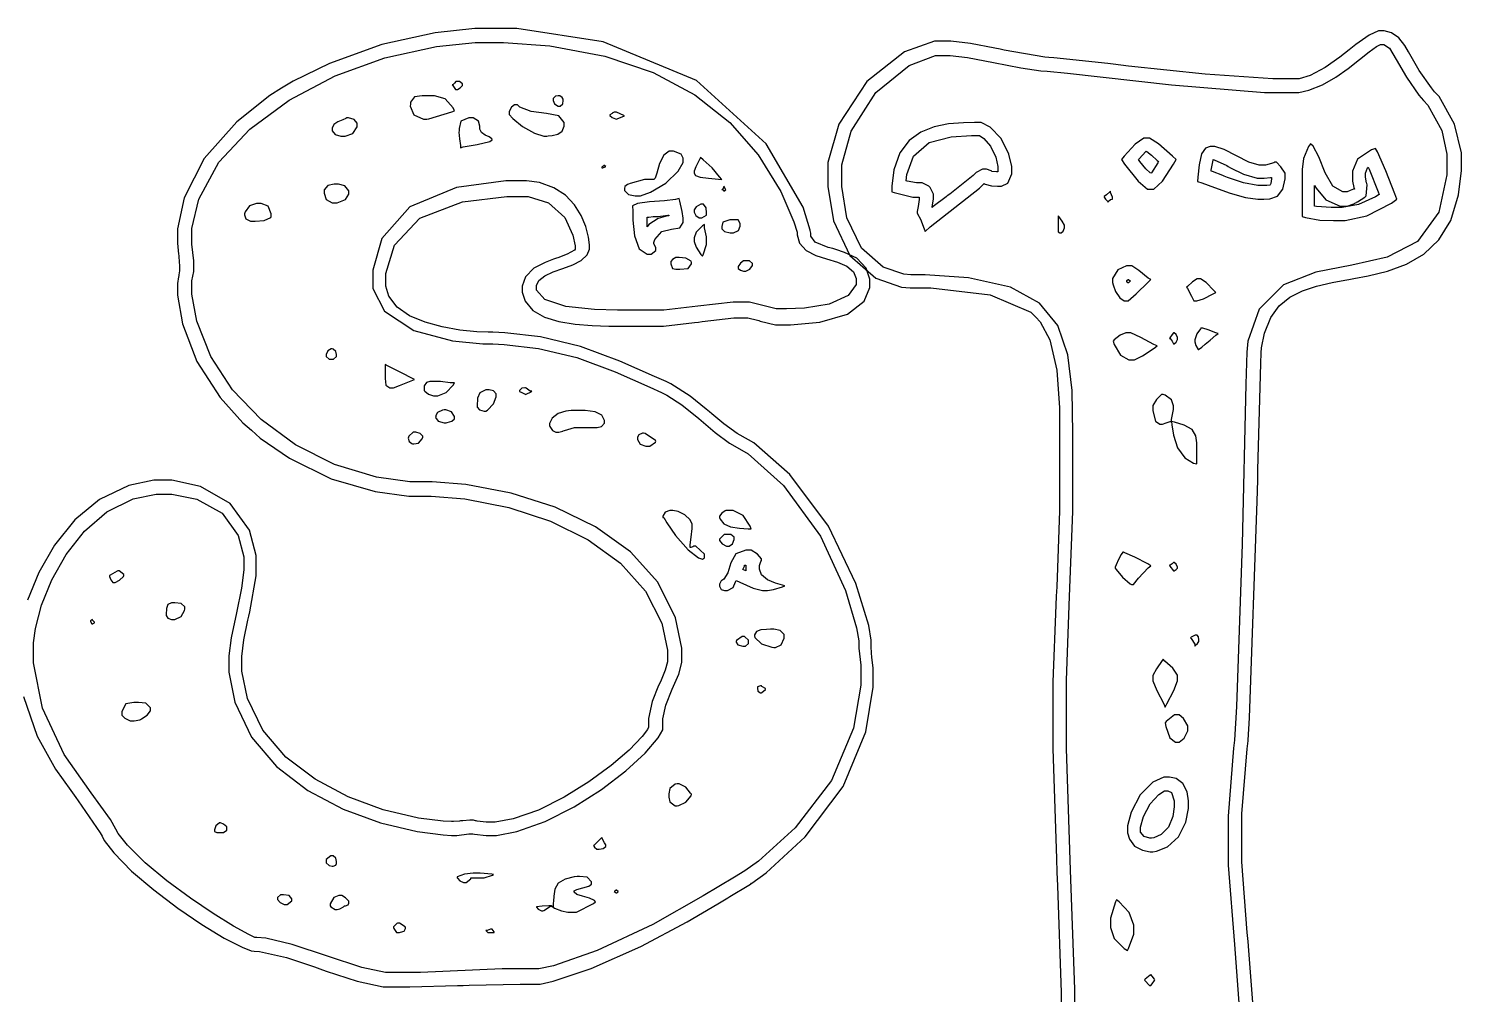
# Model space of a CAD drawing. Extents: x 44 to 312, y 46 to 304.
# Drawn here: x 234.7 to 308.5, y 254.5 to 304.2 of the extents above; entities that cross this region are included whole.
import ezdxf

# ---------------------------------------------------------------- set-up
doc = ezdxf.new("R2010")
doc.units = 0
doc.header["$MEASUREMENT"] = 0

msp = doc.modelspace()

# ---------------------------------------------------------------- linework, layer by layer
at = {"color": 7}
for points in [[(234.477, 269.788), (235.173, 267.746), (236.128, 266.054), (236.905, 264.947), (237.173, 264.583), (237.295, 264.416), (238.426, 262.775), (238.514, 262.607), (238.632, 262.377), (239.117, 261.75), (240.039, 260.803), (241.173, 259.83), (242.415, 258.891), (243.659, 258.045), (244.799, 257.354), (245.729, 256.88), (246.188, 256.697), (246.345, 256.682), (246.61, 256.664), (248.011, 256.355), (249.448, 255.87), (249.731, 255.764), (250.057, 255.65), (251.637, 255.134), (252.984, 254.846), (253.435, 254.846), (254.351, 254.846), (256.804, 254.909), (257.105, 254.918), (257.413, 254.927), (260.038, 254.988), (260.915, 254.988), (260.915, 254.988), (261.056, 254.988), (261.056, 254.988), (261.725, 255.136), (263.692, 255.793), (266.245, 256.92), (268.621, 258.193), (270.199, 259.118), (270.721, 259.432), (270.827, 259.494), (271.797, 260.085), (271.885, 260.138), (271.902, 260.138), (271.942, 260.174), (271.956, 260.174), (272.688, 260.71), (274.702, 262.566), (276.652, 265.157), (277.815, 267.973), (278.201, 270.273), (278.201, 271.04), (278.201, 271.252), (278.138, 271.815), (278.129, 271.885), (278.12, 271.948), (278.095, 272.431), (278.095, 272.591), (278.095, 272.619), (278.095, 272.678), (278.095, 272.697), (277.968, 273.437), (277.304, 275.606), (275.903, 278.554), (273.911, 281.211), (272.057, 282.847), (271.356, 283.245), (271.196, 283.333), (270.509, 283.819), (269.892, 284.34), (269.769, 284.445), (269.609, 284.577), (268.777, 285.248), (267.784, 285.882), (267.546, 285.997), (266.954, 286.267), (265.169, 287.054), (263.136, 287.81), (261.078, 288.294), (259.237, 288.507), (258.622, 288.536), (258.586, 288.536), (258.39, 288.536), (257.803, 288.564), (256.927, 288.651), (256.019, 288.811), (255.137, 289.053), (254.346, 289.389), (253.704, 289.832), (253.274, 290.391), (253.118, 290.907), (253.118, 291.078), (253.118, 291.564), (253.559, 293.022), (254.876, 294.411), (257.062, 295.245), (259.343, 295.522), (260.103, 295.522), (260.448, 295.522), (261.486, 295.202), (262.325, 294.443), (262.742, 293.543), (262.855, 292.99), (262.855, 292.806), (262.837, 292.771), (262.457, 292.564), (261.972, 292.374), (261.902, 292.347), (261.753, 292.299), (261.313, 292.135), (260.741, 291.831), (260.309, 291.39), (260.138, 290.917), (260.138, 290.759), (260.138, 290.602), (260.283, 290.131), (260.681, 289.659), (261.279, 289.32), (262.024, 289.093), (262.862, 288.955), (263.738, 288.885), (264.601, 288.859), (265.196, 288.855), (265.395, 288.855), (265.588, 288.855), (266.025, 288.855), (266.171, 288.855), (266.329, 288.855), (266.686, 288.855), (266.806, 288.855), (267.406, 288.855), (269.011, 289.039), (269.205, 289.065), (269.398, 289.093), (271.026, 289.278), (271.569, 289.278), (271.753, 289.278), (272.238, 289.155), (272.308, 289.137), (272.387, 289.111), (273.175, 288.925), (273.439, 288.925), (273.94, 288.925), (275.449, 289.064), (276.882, 289.472), (277.739, 290.146), (278.025, 290.844), (278.025, 291.078), (278.025, 291.27), (277.831, 291.845), (277.35, 292.344), (276.729, 292.651), (276.272, 292.798), (276.119, 292.842), (275.889, 292.903), (275.211, 293.172), (274.99, 293.479), (274.99, 293.581), (274.99, 293.635), (274.963, 293.777), (274.954, 293.794), (274.589, 294.968), (272.696, 298.242), (269.112, 301.493), (264.304, 303.488), (259.855, 304.165), (258.374, 304.165), (258.374, 304.165), (257.696, 304.165), (255.662, 303.954), (252.906, 303.345), (250.228, 302.379), (248.347, 301.46), (247.756, 301.096), (247.15, 300.718), (245.459, 299.377), (243.778, 297.48), (242.746, 295.451), (242.394, 293.864), (242.394, 293.335), (242.394, 293.124), (242.455, 292.559), (242.465, 292.489), (242.473, 292.427), (242.499, 291.944), (242.499, 291.783), (242.499, 291.695), (242.465, 291.496), (242.465, 291.43), (242.455, 291.396), (242.394, 291.051), (242.394, 290.935), (242.394, 290.445), (242.652, 288.971), (243.399, 287.03), (244.596, 285.182), (245.768, 283.877), (246.203, 283.493), (246.655, 283.093), (248.154, 282.055), (250.304, 280.993), (252.572, 280.333), (254.304, 280.106), (254.882, 280.106), (255.457, 280.106), (257.181, 279.958), (259.446, 279.524), (261.593, 278.817), (263.537, 277.852), (265.196, 276.645), (266.485, 275.209), (267.32, 273.56), (267.618, 272.172), (267.618, 271.709), (267.618, 271.567), (267.502, 271.137), (267.281, 270.626), (267.229, 270.51), (267.158, 270.361), (266.823, 269.54), (266.63, 268.654), (266.63, 268.358), (266.63, 268.217), (266.586, 268.084), (266.311, 267.724), (265.647, 267.035), (264.709, 266.232), (263.569, 265.395), (262.298, 264.606), (260.974, 263.941), (259.665, 263.484), (258.75, 263.313), (258.446, 263.313), (258.277, 263.313), (257.827, 263.367), (257.774, 263.385), (257.73, 263.385), (257.631, 263.419), (257.598, 263.419), (257.438, 263.419), (257.081, 263.385), (256.963, 263.385), (256.919, 263.376), (256.609, 263.349), (256.505, 263.349), (256.077, 263.367), (254.795, 263.535), (252.987, 263.959), (251.182, 264.623), (249.48, 265.527), (247.981, 266.674), (246.786, 268.061), (245.995, 269.693), (245.71, 271.1), (245.71, 271.569), (245.71, 271.855), (245.82, 272.711), (246.018, 273.721), (246.063, 273.932), (246.115, 274.152), (246.451, 275.999), (246.451, 276.614), (246.451, 277.051), (246.097, 278.358), (245.105, 279.718), (243.578, 280.603), (242.106, 280.917), (241.617, 280.917), (241.184, 280.917), (239.89, 280.654), (238.39, 279.935), (237.118, 278.874), (236.073, 277.58), (235.259, 276.164), (234.676, 274.741)], [(297.815, 252.916), (297.532, 256.708), (297.498, 257.175), (297.454, 257.634), (297.179, 261.286), (297.179, 262.503), (297.179, 263.755), (297.444, 267.098), (297.498, 267.512), (297.498, 267.546), (297.568, 268.692), (297.964, 279.842), (297.991, 280.917), (298, 281.456), (298.149, 286.933), (298.167, 287.478), (298.191, 287.734), (298.345, 288.495), (298.66, 289.289), (299.096, 289.895), (299.645, 290.346), (300.29, 290.674), (301.02, 290.912), (301.822, 291.095), (302.467, 291.215), (302.683, 291.254), (302.93, 291.298), (303.67, 291.44), (304.673, 291.685), (305.645, 292.044), (306.541, 292.563), (307.316, 293.298), (307.925, 294.295), (308.325, 295.607), (308.468, 296.867), (308.468, 297.285), (308.468, 297.778), (308.124, 299.249), (307.322, 300.664), (307.093, 300.919), (306.925, 301.123), (306.299, 302.01), (305.884, 302.737), (305.822, 302.86), (305.756, 302.971), (305.557, 303.301), (305.258, 303.685), (304.88, 303.957), (304.502, 304.058), (304.377, 304.058), (304.377, 304.058), (304.213, 304.058), (303.724, 303.834), (303.036, 303.345), (302.86, 303.213), (302.699, 303.082), (302.208, 302.691), (301.461, 302.164), (300.681, 301.754), (300.119, 301.589), (299.931, 301.589), (298.771, 301.589), (295.292, 301.827), (291.332, 302.242), (290.548, 302.331), (290.274, 302.367), (287.504, 302.657), (287.231, 302.683), (287.037, 302.701), (284.938, 303.062), (284.728, 303.106), (284.463, 303.16), (283.205, 303.398), (282.203, 303.529), (281.869, 303.529), (281.355, 303.529), (279.816, 302.966), (277.879, 301.449), (276.437, 299.244), (275.872, 297.273), (275.872, 296.616), (275.872, 296.032), (276.162, 294.279), (276.997, 292.493), (278.328, 291.323), (279.655, 290.86), (280.106, 290.829), (280.142, 290.829), (281.161, 290.829), (284.223, 290.456), (286.305, 289.57), (286.562, 289.314), (286.797, 289.078), (287.289, 288.153), (287.654, 286.593), (287.781, 284.655), (287.796, 282.936), (287.796, 282.363), (287.796, 281.976), (287.796, 281.103), (287.796, 280.811), (287.796, 279.348), (287.646, 275.431), (287.62, 274.954), (287.602, 274.487), (287.444, 270.552), (287.444, 269.24), (287.444, 267.115), (287.628, 261.436), (287.654, 260.739), (287.681, 260.043), (287.867, 254.558), (287.867, 252.729)], [(288.572, 252.695), (288.572, 254.733), (288.36, 260.845), (288.149, 267.116), (288.149, 269.205), (288.149, 270.638), (288.308, 274.938), (288.466, 279.316), (288.466, 280.775), (288.466, 281.416), (288.48, 283.334), (288.44, 285.534), (288.222, 287.379), (287.703, 288.877), (286.759, 290.033), (285.266, 290.853), (283.101, 291.339), (280.881, 291.501), (280.142, 291.501), (279.78, 291.525), (278.721, 291.893), (277.592, 292.863), (276.847, 294.422), (276.578, 296.041), (276.578, 296.58), (276.578, 297.159), (277.071, 298.891), (278.336, 300.875), (280.045, 302.266), (281.413, 302.79), (281.869, 302.79), (282.163, 302.79), (283.048, 302.678), (284.395, 302.424), (285.802, 302.15), (286.819, 301.999), (287.161, 301.978), (288.192, 301.873), (293.546, 301.272), (298.334, 300.883), (299.931, 300.883), (300.105, 300.883), (300.627, 300.99), (301.324, 301.269), (302.004, 301.665), (302.643, 302.118), (303.221, 302.572), (303.717, 302.967), (304.108, 303.247), (304.309, 303.353), (304.377, 303.353), (304.377, 303.353), (304.473, 303.353), (304.767, 303.155), (305.121, 302.583), (305.641, 301.672), (306.287, 300.747), (306.528, 300.46), (306.748, 300.223), (307.458, 298.927), (307.728, 297.696), (307.728, 297.285), (307.728, 296.645), (307.312, 294.721), (306.213, 293.205), (304.646, 292.406), (302.828, 291.991), (300.98, 291.627), (299.32, 290.981), (298.061, 289.722), (297.477, 288.076), (297.428, 287.514), (297.374, 285.866), (297.188, 277.636), (296.897, 269.266), (296.792, 267.546), (296.738, 267.133), (296.474, 263.634), (296.474, 262.467), (296.474, 261.105), (296.791, 257.017), (297.109, 252.849)]]:
    msp.add_lwpolyline(points, dxfattribs=at)
for points in [[(258.374, 303.459), (259.17, 303.459), (261.564, 303.279), (264.396, 302.752), (266.878, 301.903), (269.014, 300.757), (270.816, 299.338), (272.289, 297.67), (273.443, 295.779), (274.115, 294.224), (274.285, 293.688), (274.285, 293.547), (274.414, 293.125), (274.759, 292.746), (275.244, 292.495), (275.802, 292.316), (276.359, 292.152), (276.844, 291.947), (277.188, 291.642), (277.319, 291.298), (277.319, 291.182), (277.319, 290.992), (276.921, 290.421), (275.934, 289.985), (274.669, 289.785), (273.746, 289.737), (273.439, 289.737), (273.208, 289.737), (272.521, 289.913), (271.832, 290.09), (271.603, 290.09), (270.997, 290.09), (269.182, 289.879), (267.425, 289.667), (266.84, 289.667), (266.488, 289.667), (265.694, 289.667), (265.429, 289.667), (265.035, 289.667), (263.856, 289.701), (262.387, 289.857), (261.302, 290.218), (260.879, 290.704), (260.879, 290.865), (260.879, 290.949), (260.995, 291.199), (261.302, 291.448), (261.738, 291.647), (262.237, 291.823), (262.735, 292.008), (263.171, 292.229), (263.478, 292.522), (263.595, 292.815), (263.595, 292.912), (263.595, 293.04), (263.551, 293.424), (263.416, 293.982), (263.179, 294.553), (262.832, 295.099), (262.363, 295.587), (261.764, 295.978), (261.025, 296.239), (260.36, 296.333), (260.138, 296.333), (259.29, 296.333), (256.748, 295.99), (254.347, 294.989), (252.92, 293.372), (252.448, 291.731), (252.448, 291.182), (252.448, 290.792), (253.045, 289.62), (254.555, 288.622), (256.555, 288.093), (258.105, 287.937), (258.622, 287.937), (259.211, 287.908), (260.974, 287.705), (262.946, 287.241), (264.927, 286.5), (266.708, 285.706), (267.299, 285.433), (267.576, 285.301), (268.361, 284.801), (269.226, 284.097), (270.072, 283.374), (270.811, 282.834), (271.074, 282.681), (271.767, 282.287), (273.59, 280.65), (275.483, 278.043), (276.769, 275.249), (277.348, 273.319), (277.46, 272.661), (277.46, 272.274), (277.566, 271.402), (277.566, 271.11), (277.566, 270.372), (277.184, 268.157), (276.053, 265.471), (274.187, 263.029), (272.291, 261.305), (271.603, 260.809), (271.061, 260.496), (269.452, 259.53), (266.863, 258.061), (263.988, 256.707), (261.752, 255.925), (260.985, 255.764), (259.115, 255.764), (254.908, 255.588), (253.507, 255.588), (253.099, 255.588), (251.878, 255.845), (250.114, 256.421), (248.291, 257.032), (246.94, 257.354), (246.485, 257.387), (246.379, 257.387), (246.065, 257.543), (245.28, 257.972), (244.241, 258.612), (243.062, 259.407), (241.858, 260.299), (240.74, 261.228), (239.823, 262.135), (239.338, 262.737), (239.219, 262.96), (238.949, 263.453), (237.962, 264.833), (236.573, 266.802), (235.449, 269.187), (234.986, 271.529), (234.986, 272.308), (234.986, 272.554), (235.09, 273.287), (235.408, 274.482), (235.934, 275.787), (236.67, 277.095), (237.614, 278.298), (238.766, 279.29), (240.123, 279.964), (241.297, 280.212), (241.689, 280.212), (242.113, 280.212), (243.389, 279.952), (244.69, 279.219), (245.522, 278.084), (245.816, 276.982), (245.816, 276.614), (245.816, 276.304), (245.695, 275.369), (245.427, 274.092), (245.16, 272.813), (245.04, 271.88), (245.04, 271.569), (245.04, 271.05), (245.35, 269.492), (246.206, 267.699), (247.494, 266.187), (249.105, 264.95), (250.923, 263.983), (252.838, 263.28), (254.736, 262.835), (256.062, 262.661), (256.505, 262.643), (256.778, 262.643), (257.393, 262.713), (257.598, 262.713), (257.677, 262.697), (258.279, 262.643), (258.48, 262.643), (258.823, 262.643), (259.854, 262.837), (261.327, 263.356), (262.811, 264.109), (264.221, 265.008), (265.468, 265.958), (266.466, 266.871), (267.129, 267.655), (267.37, 268.077), (267.37, 268.217), (267.37, 268.217), (267.37, 268.35), (267.37, 268.394), (267.37, 268.631), (267.524, 269.339), (267.863, 270.163), (268.202, 270.939), (268.358, 271.544), (268.358, 271.745), (268.358, 272.269), (268.029, 273.838), (267.111, 275.668), (265.705, 277.23), (263.912, 278.519), (261.836, 279.531), (259.577, 280.259), (257.237, 280.7), (255.496, 280.847), (254.918, 280.847), (254.347, 280.847), (252.639, 281.079), (250.471, 281.73), (248.476, 282.739), (246.71, 284.044), (245.234, 285.582), (244.107, 287.292), (243.386, 289.108), (243.134, 290.505), (243.134, 290.971), (243.134, 291.183), (243.24, 291.659), (243.24, 291.817), (243.24, 292.206), (243.134, 293.08), (243.134, 293.371), (243.13, 293.876), (243.495, 295.395), (244.527, 297.284), (246.118, 298.997), (248.147, 300.492), (250.504, 301.728), (253.07, 302.663), (255.732, 303.254), (257.712, 303.459), (258.374, 303.459)], [(256.752, 301.026), (256.8, 301.026), (256.949, 301.123), (257.069, 301.235), (257.069, 301.272), (257.069, 301.316), (256.91, 301.449), (256.858, 301.449), (256.752, 301.449), (256.725, 301.449), (256.646, 301.36), (256.566, 301.272), (256.54, 301.272), (256.566, 301.238), (256.705, 301.026), (256.752, 301.026)], [(255.235, 299.508), (255.339, 299.526), (256.514, 299.887), (256.646, 299.931), (256.592, 300.082), (256.177, 300.545), (255.629, 300.707), (255.447, 300.707), (255.367, 300.707), (255.188, 300.707), (255.129, 300.707), (254.996, 300.707), (254.599, 300.655), (254.389, 300.378), (254.389, 300.284), (254.379, 300.17), (254.56, 299.725), (255.065, 299.508), (255.235, 299.508)], [(261.408, 298.626), (261.475, 298.642), (261.68, 298.666), (261.968, 298.728), (262.196, 298.89), (262.29, 299.142), (262.29, 299.226), (262.29, 299.34), (262.024, 299.679), (261.381, 299.805), (260.593, 299.897), (260.022, 300.119), (259.891, 300.25), (259.891, 300.25), (259.811, 300.25), (259.785, 300.25), (259.735, 300.25), (259.587, 300.131), (259.468, 299.902), (259.468, 299.825), (259.468, 299.754), (259.661, 299.534), (260.146, 299.134), (260.777, 298.78), (261.25, 298.626), (261.408, 298.626)], [(262.044, 300.178), (262.089, 300.178), (262.227, 300.288), (262.254, 300.47), (262.254, 300.531), (262.254, 300.531), (262.188, 300.619), (262.079, 300.707), (262.044, 300.707), (261.993, 300.707), (261.844, 300.685), (261.725, 300.569), (261.725, 300.531), (261.725, 300.47), (261.804, 300.288), (261.983, 300.178), (262.044, 300.178)], [(250.895, 298.626), (251.027, 298.626), (251.424, 298.768), (251.637, 299.111), (251.637, 299.226), (251.637, 299.293), (251.491, 299.496), (251.202, 299.579), (251.108, 299.579), (251.063, 299.543), (250.901, 299.471), (250.657, 299.372), (250.451, 299.227), (250.366, 299.041), (250.366, 298.979), (250.366, 298.913), (250.511, 298.71), (250.799, 298.626), (250.895, 298.626)], [(256.963, 298.027), (257.095, 298.089), (257.813, 298.199), (258.48, 298.362), (258.586, 298.45), (258.567, 298.493), (258.441, 298.589), (258.228, 298.684), (258.035, 298.812), (257.951, 298.99), (257.951, 299.049), (257.951, 299.139), (257.897, 299.408), (257.62, 299.579), (257.528, 299.579), (257.388, 299.579), (256.971, 299.404), (256.892, 299.033), (256.892, 298.909), (256.883, 298.839), (256.915, 298.496), (256.963, 298.144), (256.963, 298.027)], [(264.972, 299.508), (264.972, 299.508), (265.368, 299.659), (265.395, 299.685), (265.368, 299.703), (264.991, 299.861), (264.866, 299.861), (264.866, 299.861), (264.76, 299.809), (264.76, 299.791), (264.76, 299.791), (264.654, 299.721), (264.654, 299.721), (264.654, 299.688), (264.772, 299.588), (264.944, 299.526), (264.972, 299.508)], [(280.881, 293.723), (281.128, 293.962), (282.399, 294.958), (283.668, 295.954), (283.916, 296.193), (283.968, 296.158), (284.289, 296.069), (284.591, 296.051), (284.692, 296.051), (284.801, 296.051), (285.127, 296.207), (285.327, 296.698), (285.327, 296.863), (285.327, 297.075), (285.175, 297.71), (284.78, 298.508), (284.225, 299.101), (283.753, 299.332), (283.597, 299.332), (283.41, 299.332), (282.849, 299.32), (282.084, 299.258), (281.337, 299.107), (280.647, 298.835), (280.048, 298.4), (279.574, 297.769), (279.263, 296.905), (279.153, 296.054), (279.153, 295.768), (279.286, 295.734), (280.245, 295.487), (280.565, 295.487), (280.565, 295.37), (280.511, 295.016), (280.458, 294.761), (280.458, 294.676), (280.484, 294.641), (280.63, 294.358), (280.828, 293.865), (280.881, 293.723)], [(279.893, 296.333), (279.925, 296.659), (280.283, 297.607), (281.084, 298.305), (282.215, 298.602), (283.252, 298.662), (283.597, 298.662), (283.67, 298.662), (283.891, 298.511), (284.229, 298.111), (284.506, 297.546), (284.621, 297.061), (284.621, 296.898), (284.621, 296.872), (284.621, 296.792), (284.621, 296.792), (284.541, 296.792), (284.311, 296.818), (284.303, 296.827), (284.277, 296.845), (284.032, 296.933), (283.95, 296.933), (283.826, 296.933), (283.492, 296.758), (283.457, 296.722), (283.341, 296.607), (282.142, 295.646), (282.01, 295.558), (281.948, 295.513), (281.295, 295.012), (281.234, 294.958), (281.243, 294.994), (281.304, 295.391), (281.304, 295.522), (281.304, 295.646), (281.128, 295.982), (281.094, 296.017), (281.058, 296.052), (280.713, 296.227), (280.599, 296.227), (280.422, 296.227), (279.955, 296.317), (279.893, 296.333)], [(292.489, 295.91), (292.637, 295.91), (293.087, 296.311), (293.652, 297.189), (293.794, 297.428), (293.607, 297.604), (292.876, 298.239), (292.425, 298.52), (292.276, 298.52), (292.126, 298.52), (291.676, 298.225), (291.112, 297.596), (290.971, 297.428), (291.13, 297.189), (291.835, 296.311), (292.325, 295.91), (292.489, 295.91)], [(298.203, 295.381), (298.305, 295.381), (298.613, 295.4), (299.001, 295.535), (299.289, 295.902), (299.402, 296.438), (299.402, 296.616), (299.402, 296.726), (299.176, 297.057), (298.949, 297.285), (298.873, 297.285), (298.819, 297.251), (298.383, 297.145), (298.238, 297.145), (298.063, 297.145), (297.538, 297.294), (296.893, 297.622), (296.268, 297.95), (295.788, 298.097), (295.628, 298.097), (295.547, 298.097), (295.303, 298.01), (295.097, 297.714), (294.972, 297.16), (294.903, 296.514), (294.886, 296.297), (295.11, 296.23), (295.771, 295.991), (296.57, 295.695), (297.357, 295.471), (297.991, 295.381), (298.203, 295.381)], [(302.118, 294.287), (302.488, 294.287), (303.596, 294.531), (304.879, 295.179), (305.153, 295.381), (305.047, 295.655), (304.578, 296.846), (304.147, 297.825), (304.058, 297.991), (303.838, 297.921), (303.129, 297.45), (302.86, 296.825), (302.86, 296.616), (302.86, 296.541), (302.872, 296.317), (302.938, 295.982), (302.966, 295.91), (302.912, 295.91), (302.754, 295.84), (302.595, 295.768), (302.543, 295.768), (302.37, 295.768), (301.854, 296.061), (301.453, 296.752), (301.137, 297.569), (300.849, 298.11), (300.707, 298.238), (300.601, 298.097), (300.337, 297.48), (300.284, 296.912), (300.284, 296.722), (300.284, 296.307), (300.284, 295.374), (300.284, 295.063), (300.284, 295.063), (300.284, 294.641), (300.284, 294.499), (300.442, 294.447), (301.188, 294.314), (301.885, 294.287), (302.118, 294.287)], [(264.231, 297.003), (264.283, 297.003), (264.415, 297.057), (264.443, 297.075), (264.337, 297.145), (264.337, 297.111), (264.231, 297.031), (264.231, 297.003)], [(266.065, 295.558), (266.234, 295.558), (266.746, 295.746), (267.524, 296.215), (268.162, 296.823), (268.428, 297.277), (268.428, 297.428), (268.428, 297.498), (268.31, 297.706), (267.922, 297.851), (267.794, 297.851), (267.7, 297.851), (267.422, 297.66), (267.207, 297.221), (267.064, 296.734), (266.972, 296.464), (266.912, 296.404), (266.858, 296.404), (266.7, 296.404), (266.7, 296.404), (266.426, 296.404), (265.694, 296.201), (265.606, 296.157), (265.555, 296.14), (265.421, 296.034), (265.395, 295.942), (265.395, 295.91), (265.395, 295.84), (265.61, 295.629), (265.95, 295.558), (266.065, 295.558)], [(270.404, 296.404), (270.298, 296.536), (269.91, 296.995), (269.451, 297.418), (269.31, 297.532), (269.256, 297.428), (269.072, 297.053), (268.993, 296.831), (268.993, 296.756), (268.993, 296.721), (269.059, 296.613), (269.288, 296.528), (269.722, 296.47), (270.233, 296.42), (270.404, 296.404)], [(291.853, 297.428), (291.888, 297.472), (292.223, 297.834), (292.24, 297.851), (292.275, 297.834), (292.519, 297.652), (292.814, 297.384), (292.876, 297.321), (292.84, 297.261), (292.515, 296.748), (292.489, 296.722), (292.453, 296.74), (292.223, 296.943), (291.924, 297.321), (291.853, 297.428)], [(295.592, 296.827), (295.6, 296.881), (295.688, 297.393), (295.698, 297.428), (295.751, 297.419), (296.404, 297.119), (296.474, 297.075), (296.596, 297.004), (297.259, 296.67), (297.966, 296.474), (298.203, 296.474), (298.326, 296.474), (298.643, 296.502), (298.697, 296.51), (298.697, 296.432), (298.661, 296.197), (298.626, 296.121), (298.626, 296.121), (298.617, 296.113), (298.458, 296.092), (298.293, 296.087), (298.238, 296.087), (297.994, 296.087), (297.264, 296.229), (296.44, 296.51), (296.263, 296.58), (296.201, 296.598), (295.654, 296.81), (295.592, 296.827)], [(303.072, 295.239), (303.116, 295.249), (303.503, 295.487), (303.529, 295.522), (303.564, 295.566), (303.627, 296.131), (303.601, 296.193), (303.583, 296.229), (303.529, 296.519), (303.529, 296.616), (303.529, 296.722), (303.635, 297.004), (303.671, 297.039), (303.716, 296.934), (304.181, 295.76), (304.235, 295.628), (304.058, 295.513), (303.167, 295.122), (302.328, 294.958), (302.048, 294.958), (301.765, 294.958), (301.008, 295.012), (300.919, 295.028), (300.919, 296.087), (300.99, 295.946), (301.497, 295.347), (302.227, 295.028), (302.471, 295.028), (302.594, 295.028), (302.93, 295.152), (302.966, 295.169), (302.982, 295.179), (303.072, 295.224), (303.072, 295.239)], [(250.472, 295.205), (250.614, 295.205), (251.041, 295.365), (251.214, 295.642), (251.214, 295.734), (251.214, 295.821), (251.014, 296.078), (250.687, 296.157), (250.578, 296.157), (250.468, 296.157), (250.14, 296.087), (249.943, 295.876), (249.943, 295.804), (249.943, 295.697), (250.048, 295.373), (250.366, 295.205), (250.472, 295.205)], [(270.51, 295.804), (270.51, 295.804), (270.617, 295.874), (270.617, 295.874), (270.51, 296.051), (270.51, 296.007), (270.43, 295.874), (270.404, 295.874), (270.422, 295.881), (270.497, 295.854), (270.51, 295.804), (270.51, 295.804)], [(290.3, 295.239), (290.3, 295.271), (290.406, 295.365), (290.513, 295.381), (290.513, 295.381), (290.513, 295.487), (290.406, 295.725), (290.406, 295.804), (290.379, 295.77), (290.208, 295.611), (290.09, 295.522), (290.09, 295.522), (290.09, 295.487), (290.155, 295.381), (290.274, 295.275), (290.3, 295.239)], [(246.239, 294.253), (246.392, 294.253), (246.851, 294.284), (247.2, 294.439), (247.227, 294.499), (247.227, 294.633), (247.067, 295.033), (246.71, 295.169), (246.592, 295.169), (246.469, 295.169), (246.101, 295.037), (245.877, 294.728), (245.85, 294.64), (245.841, 294.587), (245.912, 294.368), (246.156, 294.253), (246.239, 294.253)], [(266.7, 292.559), (266.779, 292.559), (267.017, 292.745), (267.017, 292.806), (267.017, 292.894), (266.912, 293.092), (266.912, 293.158), (266.967, 293.315), (267.327, 293.716), (267.829, 293.842), (268.25, 293.908), (268.428, 294.193), (268.428, 294.287), (268.428, 294.403), (268.362, 294.746), (268.243, 295.283), (268.217, 295.415), (268.035, 295.366), (267.469, 295.296), (266.686, 295.245), (266.069, 295.173), (265.818, 295.038), (265.818, 294.992), (265.826, 294.82), (265.836, 294.301), (265.914, 293.499), (266.165, 292.836), (266.566, 292.559), (266.7, 292.559)], [(269.31, 294.429), (269.389, 294.429), (269.628, 294.561), (269.628, 294.605), (269.628, 294.688), (269.601, 294.936), (269.462, 295.135), (269.416, 295.135), (269.333, 295.135), (269.085, 294.998), (268.993, 294.837), (268.993, 294.782), (268.993, 294.721), (269.072, 294.539), (269.25, 294.429), (269.31, 294.429)], [(266.56, 294.463), (266.656, 294.463), (266.874, 294.499), (266.947, 294.499), (267.131, 294.499), (267.626, 294.561), (267.688, 294.569), (267.688, 294.533), (267.608, 294.525), (267.135, 294.399), (266.648, 294.076), (266.56, 293.97), (266.56, 294.094), (266.56, 294.371), (266.56, 294.463)], [(270.933, 293.652), (271.014, 293.652), (271.263, 293.771), (271.356, 294), (271.356, 294.076), (271.356, 294.138), (271.25, 294.323), (271.25, 294.323), (271.17, 294.323), (270.993, 294.323), (270.933, 294.323), (270.818, 294.323), (270.47, 294.204), (270.404, 293.977), (270.404, 293.9), (270.404, 293.856), (270.549, 293.723), (270.837, 293.652), (270.933, 293.652)], [(287.831, 293.652), (287.867, 293.652), (287.976, 293.745), (288.043, 293.915), (288.043, 293.97), (288.043, 294.042), (287.923, 294.253), (287.752, 294.499), (287.726, 294.533), (287.726, 294.331), (287.726, 293.876), (287.726, 293.723), (287.726, 293.706), (287.805, 293.652), (287.831, 293.652)], [(269.416, 292.453), (269.442, 292.515), (269.628, 293.051), (269.628, 293.229), (269.628, 293.441), (269.522, 293.918), (269.522, 294.076), (269.416, 294.014), (269.098, 293.688), (268.993, 293.397), (268.993, 293.299), (268.993, 293.204), (269.085, 292.916), (269.336, 292.541), (269.416, 292.453)], [(268.111, 291.783), (268.253, 291.783), (268.68, 291.827), (268.853, 292.059), (268.853, 292.136), (268.825, 292.198), (268.56, 292.352), (268.223, 292.383), (268.111, 292.383), (268.05, 292.383), (267.873, 292.286), (267.794, 292.174), (267.794, 292.136), (267.794, 292.059), (267.873, 291.827), (268.05, 291.783), (268.111, 291.783)], [(271.569, 291.677), (271.64, 291.677), (271.858, 291.787), (271.992, 291.969), (271.992, 292.03), (271.992, 292.074), (271.832, 292.206), (271.779, 292.206), (271.726, 292.206), (271.607, 292.206), (271.569, 292.206), (271.518, 292.206), (271.369, 292.096), (271.25, 291.914), (271.25, 291.853), (271.25, 291.826), (271.369, 291.739), (271.518, 291.677), (271.569, 291.677)], [(291.182, 290.16), (291.321, 290.16), (291.742, 290.508), (292.347, 291.122), (292.489, 291.254), (292.356, 291.324), (291.875, 291.713), (291.514, 291.96), (291.394, 291.96), (291.244, 291.96), (290.794, 291.753), (290.513, 291.299), (290.513, 291.148), (290.513, 291.107), (290.552, 290.978), (290.675, 290.641), (290.885, 290.31), (291.108, 290.16), (291.182, 290.16)], [(291.254, 291.182), (291.254, 291.2), (291.314, 291.246), (291.324, 291.254), (291.332, 291.246), (291.421, 291.192), (291.43, 291.182), (291.421, 291.174), (291.332, 291.087), (291.324, 291.078), (291.306, 291.078), (291.254, 291.156), (291.254, 291.182)], [(294.746, 290.16), (294.859, 290.16), (295.199, 290.266), (295.698, 290.513), (295.84, 290.583), (295.734, 290.689), (295.331, 291.095), (295.05, 291.288), (294.958, 291.288), (294.878, 291.288), (294.64, 291.13), (294.375, 290.901), (294.323, 290.865), (294.375, 290.787), (294.574, 290.394), (294.702, 290.16), (294.746, 290.16)], [(291.501, 287.125), (291.64, 287.125), (292.06, 287.32), (292.664, 287.726), (292.806, 287.831), (292.646, 287.903), (291.966, 288.273), (291.458, 288.502), (291.288, 288.502), (291.195, 288.502), (290.917, 288.396), (290.601, 288.149), (290.548, 288.079), (290.593, 287.912), (290.932, 287.351), (291.357, 287.125), (291.501, 287.125)], [(293.652, 287.937), (293.688, 287.937), (293.797, 288.026), (293.864, 288.171), (293.864, 288.219), (293.864, 288.269), (293.797, 288.414), (293.688, 288.502), (293.652, 288.502), (293.652, 288.502), (293.586, 288.414), (293.467, 288.255), (293.441, 288.219), (293.477, 288.219), (293.586, 288.079), (293.652, 287.937), (293.652, 287.937)], [(294.958, 287.654), (294.997, 287.681), (295.107, 287.768), (295.279, 287.916), (295.537, 288.137), (295.841, 288.386), (295.945, 288.466), (295.839, 288.502), (295.438, 288.662), (295.156, 288.749), (295.063, 288.749), (295.037, 288.714), (294.864, 288.449), (294.746, 288.145), (294.746, 288.043), (294.746, 288.043), (294.812, 287.862), (294.921, 287.654), (294.958, 287.654)], [(250.26, 287.161), (250.366, 287.161), (250.419, 287.161), (250.578, 287.293), (250.578, 287.338), (250.578, 287.389), (250.551, 287.541), (250.417, 287.666), (250.366, 287.69), (250.305, 287.69), (250.128, 287.58), (250.049, 287.398), (250.049, 287.338), (250.049, 287.293), (250.206, 287.161), (250.26, 287.161)], [(253.401, 285.68), (253.507, 285.68), (253.828, 285.8), (254.431, 286.042), (254.599, 286.103), (254.493, 286.165), (253.92, 286.451), (253.241, 286.79), (253.082, 286.879), (253.082, 286.73), (253.082, 286.392), (253.082, 286.279), (253.082, 286.165), (253.121, 285.822), (253.33, 285.68), (253.401, 285.68)], [(255.658, 285.257), (255.797, 285.257), (256.217, 285.433), (256.584, 285.822), (256.646, 285.926), (256.425, 285.926), (255.929, 285.997), (255.764, 285.997), (255.684, 285.997), (255.506, 285.997), (255.447, 285.997), (255.386, 285.997), (255.204, 285.949), (255.094, 285.773), (255.094, 285.714), (255.094, 285.67), (255.094, 285.571), (255.094, 285.538), (255.129, 285.512), (255.309, 285.359), (255.57, 285.257), (255.658, 285.257)], [(258.269, 284.479), (258.348, 284.523), (258.652, 284.85), (258.798, 285.208), (258.798, 285.327), (258.798, 285.375), (258.665, 285.517), (258.446, 285.574), (258.374, 285.574), (258.268, 285.574), (257.949, 285.415), (257.845, 285.138), (257.845, 285.044), (257.845, 285), (257.821, 284.867), (257.818, 284.684), (257.934, 284.539), (258.185, 284.479), (258.269, 284.479)], [(260.314, 285.327), (260.34, 285.345), (260.605, 285.477), (260.633, 285.503), (260.552, 285.503), (260.34, 285.654), (260.314, 285.68), (260.265, 285.68), (260.116, 285.658), (259.997, 285.542), (259.997, 285.503), (259.997, 285.485), (260.116, 285.429), (260.288, 285.355), (260.314, 285.327)], [(293.018, 283.81), (293.082, 283.81), (293.281, 283.88), (293.479, 283.95), (293.547, 283.95), (293.566, 283.773), (293.656, 283.242), (293.868, 282.593), (294.246, 282.076), (294.691, 281.803), (294.852, 281.763), (294.852, 282.002), (294.852, 282.538), (294.852, 282.715), (294.852, 282.84), (294.801, 283.212), (294.608, 283.533), (294.211, 283.753), (293.714, 283.907), (293.547, 283.95), (293.547, 284.04), (293.599, 284.304), (293.652, 284.569), (293.652, 284.656), (293.652, 284.757), (293.546, 285.058), (293.229, 285.301), (293.122, 285.327), (293.036, 285.327), (292.778, 285.084), (292.593, 284.763), (292.593, 284.656), (292.593, 284.485), (292.725, 283.968), (292.945, 283.81), (293.018, 283.81)], [(256.223, 283.88), (256.275, 283.898), (256.512, 283.964), (256.646, 284.087), (256.646, 284.127), (256.646, 284.204), (256.5, 284.433), (256.212, 284.551), (256.117, 284.551), (256.037, 284.533), (255.786, 284.415), (255.694, 284.254), (255.694, 284.198), (255.684, 284.146), (255.812, 283.96), (256.119, 283.88), (256.223, 283.88)], [(261.938, 283.387), (262.016, 283.387), (262.228, 283.44), (262.254, 283.457), (262.307, 283.475), (262.824, 283.633), (262.996, 283.633), (263.154, 283.633), (263.511, 283.633), (263.631, 283.633), (263.631, 283.633), (263.842, 283.633), (263.914, 283.633), (263.989, 283.633), (264.221, 283.683), (264.371, 283.858), (264.371, 283.916), (264.371, 284.003), (264.241, 284.263), (263.89, 284.441), (263.373, 284.507), (262.905, 284.515), (262.749, 284.515), (262.657, 284.515), (262.383, 284.479), (261.99, 284.353), (261.676, 284.114), (261.549, 283.833), (261.549, 283.74), (261.567, 283.687), (261.689, 283.484), (261.875, 283.387), (261.938, 283.387)], [(254.493, 282.787), (254.569, 282.787), (254.798, 282.831), (254.996, 283.054), (255.022, 283.14), (255.022, 283.188), (254.89, 283.33), (254.671, 283.387), (254.599, 283.387), (254.52, 283.387), (254.309, 283.184), (254.283, 283.14), (254.273, 283.088), (254.321, 282.911), (254.458, 282.805), (254.493, 282.787)], [(266.594, 282.681), (266.699, 282.681), (266.991, 282.884), (267.017, 282.928), (266.991, 282.972), (266.462, 283.334), (266.383, 283.351), (266.323, 283.351), (266.143, 283.254), (266.065, 283.143), (266.065, 283.104), (266.065, 283.023), (266.209, 282.775), (266.498, 282.681), (266.594, 282.681)], [(267.37, 279.011), (267.421, 279.011), (267.575, 278.726), (268.035, 278.069), (268.675, 277.345), (269.212, 276.931), (269.416, 276.86), (269.522, 276.931), (269.522, 276.975), (269.522, 277.074), (269.522, 277.107), (269.522, 277.107), (269.296, 277.319), (269.069, 277.53), (268.993, 277.53), (268.975, 277.53), (268.926, 277.496), (268.817, 277.46), (268.781, 277.46), (268.781, 277.592), (268.833, 277.985), (268.887, 278.438), (268.887, 278.588), (268.887, 278.664), (268.78, 278.889), (268.512, 279.135), (268.157, 279.304), (267.884, 279.364), (267.794, 279.364), (267.74, 279.356), (267.502, 279.269), (267.37, 279.076), (267.37, 279.011)], [(271.921, 278.412), (271.867, 278.562), (271.507, 279.114), (270.997, 279.364), (270.827, 279.364), (270.774, 279.364), (270.655, 279.364), (270.617, 279.364), (270.589, 279.348), (270.417, 279.228), (270.298, 279.067), (270.298, 279.011), (270.33, 278.921), (270.517, 278.675), (270.857, 278.514), (271.325, 278.452), (271.773, 278.424), (271.921, 278.412)], [(270.721, 277.53), (270.78, 277.53), (270.959, 277.65), (271.04, 277.877), (271.04, 277.953), (271.04, 277.997), (270.88, 278.129), (270.827, 278.129), (270.774, 278.129), (270.655, 278.129), (270.617, 278.129), (270.536, 278.129), (270.324, 277.927), (270.298, 277.883), (270.298, 277.822), (270.43, 277.64), (270.648, 277.53), (270.721, 277.53)], [(270.617, 275.237), (270.711, 275.237), (271, 275.397), (271.118, 275.696), (271.146, 275.766), (271.33, 275.678), (272.022, 275.369), (272.501, 275.237), (272.661, 275.237), (272.761, 275.237), (273.062, 275.295), (273.534, 275.439), (273.649, 275.483), (273.531, 275.517), (273.177, 275.623), (272.758, 275.802), (272.459, 276.06), (272.344, 276.344), (272.344, 276.437), (272.344, 276.526), (272.423, 276.746), (272.451, 276.79), (272.451, 276.873), (272.251, 277.121), (271.924, 277.319), (271.815, 277.319), (271.646, 277.319), (271.137, 277.126), (270.871, 276.675), (270.722, 276.159), (270.506, 275.821), (270.404, 275.766), (270.377, 275.749), (270.298, 275.577), (270.298, 275.519), (270.298, 275.464), (270.377, 275.299), (270.556, 275.237), (270.617, 275.237)], [(271.569, 276.542), (271.569, 276.542), (271.621, 276.542), (271.639, 276.542), (271.639, 276.542), (271.639, 276.401), (271.639, 276.401), (271.639, 276.367), (271.639, 276.288), (271.639, 276.261), (271.498, 276.331), (271.507, 276.359), (271.569, 276.497), (271.569, 276.542)], [(291.501, 275.555), (291.59, 275.555), (291.862, 275.886), (292.347, 276.411), (292.489, 276.508), (292.329, 276.614), (291.663, 276.967), (291.156, 277.179), (291.078, 277.213), (291.049, 277.213), (290.966, 277.101), (290.825, 276.848), (290.704, 276.574), (290.653, 276.445), (290.653, 276.401), (290.705, 276.331), (291.036, 275.926), (291.421, 275.591), (291.501, 275.555)], [(293.652, 276.261), (293.688, 276.261), (293.797, 276.331), (293.864, 276.401), (293.864, 276.401), (293.864, 276.451), (293.797, 276.596), (293.688, 276.684), (293.652, 276.684), (293.652, 276.684), (293.586, 276.614), (293.477, 276.542), (293.441, 276.542), (293.467, 276.498), (293.652, 276.261), (293.652, 276.261)], [(239.113, 275.66), (239.189, 275.66), (239.416, 275.77), (239.615, 275.969), (239.642, 276.013), (239.642, 276.075), (239.402, 276.261), (239.324, 276.261), (239.298, 276.243), (238.927, 276.031), (238.901, 276.013), (238.901, 275.959), (238.967, 275.798), (239.076, 275.66), (239.113, 275.66)], [(242.146, 273.756), (242.255, 273.756), (242.583, 273.915), (242.754, 274.215), (242.781, 274.285), (242.781, 274.355), (242.781, 274.41), (242.583, 274.572), (242.255, 274.602), (242.146, 274.602), (242.086, 274.602), (241.908, 274.531), (241.829, 274.321), (241.829, 274.249), (241.829, 274.216), (241.814, 274.114), (241.815, 273.95), (241.904, 273.813), (242.086, 273.756), (242.146, 273.756)], [(238.019, 273.509), (238.019, 273.527), (238.125, 273.579), (238.125, 273.579), (238.125, 273.623), (238.019, 273.722), (238.019, 273.756), (238.019, 273.756), (237.913, 273.685), (237.913, 273.685), (237.913, 273.641), (237.991, 273.527), (238.019, 273.509)], [(271.569, 272.38), (271.621, 272.38), (271.779, 272.513), (271.779, 272.557), (271.779, 272.627), (271.779, 272.689), (271.595, 272.857), (271.569, 272.874), (271.463, 272.874), (271.172, 272.671), (271.146, 272.627), (271.146, 272.583), (271.236, 272.451), (271.485, 272.38), (271.569, 272.38)], [(273.086, 272.308), (273.181, 272.308), (273.469, 272.451), (273.615, 272.795), (273.615, 272.91), (273.615, 272.977), (273.415, 273.179), (273.088, 273.262), (272.98, 273.262), (272.913, 273.249), (272.707, 273.237), (272.419, 273.218), (272.19, 273.134), (272.098, 272.966), (272.098, 272.91), (272.106, 272.821), (272.445, 272.504), (272.98, 272.326), (273.086, 272.308)], [(294.746, 272.38), (294.772, 272.416), (294.89, 272.521), (294.958, 272.627), (294.958, 272.661), (294.958, 272.711), (294.944, 272.857), (294.874, 272.944), (294.852, 272.944), (294.772, 272.944), (294.56, 272.839), (294.533, 272.803), (294.56, 272.769), (294.746, 272.478), (294.746, 272.38)], [(293.229, 269.24), (293.307, 269.416), (293.666, 270.105), (293.864, 270.594), (293.864, 270.757), (293.864, 270.88), (293.612, 271.248), (293.201, 271.613), (293.122, 271.709), (293.069, 271.639), (292.778, 271.22), (292.593, 270.873), (292.593, 270.757), (292.593, 270.591), (292.792, 270.091), (293.149, 269.408), (293.229, 269.24)], [(272.451, 269.981), (272.477, 269.999), (272.661, 270.158), (272.661, 270.158), (272.661, 270.202), (272.477, 270.308), (272.451, 270.334), (272.397, 270.334), (272.238, 270.281), (272.238, 270.264), (272.238, 270.213), (272.264, 270.057), (272.404, 269.981), (272.451, 269.981)], [(240.065, 268.534), (240.17, 268.534), (240.461, 268.588), (240.488, 268.604), (240.541, 268.648), (240.832, 268.83), (241.017, 269.058), (241.017, 269.133), (241.017, 269.211), (240.765, 269.442), (240.399, 269.486), (240.278, 269.486), (240.144, 269.486), (239.747, 269.412), (239.536, 269.019), (239.536, 268.887), (239.536, 268.833), (239.681, 268.672), (239.969, 268.534), (240.065, 268.534)], [(293.864, 267.442), (293.949, 267.442), (294.207, 267.636), (294.393, 268.02), (294.393, 268.147), (294.393, 268.275), (294.167, 268.66), (293.94, 268.853), (293.864, 268.853), (293.704, 268.853), (293.281, 268.5), (293.229, 268.428), (293.255, 268.252), (293.467, 267.67), (293.765, 267.442), (293.864, 267.442)], [(292.593, 261.797), (292.785, 261.822), (293.342, 262.049), (293.92, 262.569), (294.295, 263.32), (294.429, 264.031), (294.429, 264.267), (294.429, 264.421), (294.352, 264.884), (294.133, 265.312), (293.788, 265.562), (293.448, 265.642), (293.335, 265.642), (293.15, 265.642), (292.597, 265.385), (291.94, 264.729), (291.469, 263.842), (291.288, 263.128), (291.288, 262.89), (291.288, 262.777), (291.382, 262.438), (291.65, 262.093), (292.062, 261.874), (292.46, 261.797), (292.593, 261.797)], [(268.111, 264.16), (268.19, 264.178), (268.56, 264.355), (268.825, 264.672), (268.853, 264.76), (268.799, 264.822), (268.56, 265.118), (268.223, 265.289), (268.111, 265.289), (268.011, 265.272), (267.74, 265.056), (267.688, 264.782), (267.688, 264.69), (267.688, 264.607), (267.74, 264.359), (268.017, 264.16), (268.111, 264.16)], [(292.523, 262.503), (292.43, 262.503), (292.148, 262.578), (291.96, 262.812), (291.96, 262.89), (291.96, 263.07), (292.104, 263.612), (292.457, 264.27), (292.897, 264.752), (293.198, 264.936), (293.299, 264.936), (293.364, 264.936), (293.559, 264.854), (293.688, 264.414), (293.688, 264.267), (293.693, 264.103), (293.624, 263.604), (293.397, 263.066), (293.022, 262.689), (292.651, 262.52), (292.523, 262.503)], [(244.722, 262.783), (244.774, 262.783), (244.934, 262.916), (244.934, 262.96), (244.934, 263.032), (244.934, 263.08), (244.774, 263.222), (244.615, 263.278), (244.615, 263.278), (244.555, 263.278), (244.377, 263.134), (244.299, 262.926), (244.299, 262.855), (244.299, 262.84), (244.431, 262.793), (244.649, 262.783), (244.722, 262.783)], [(264.018, 261.938), (264.09, 261.938), (264.309, 261.96), (264.443, 262.075), (264.443, 262.114), (264.443, 262.151), (264.375, 262.26), (264.257, 262.476), (264.231, 262.537), (264.203, 262.493), (263.834, 262.132), (263.808, 262.114), (263.808, 262.114), (263.86, 262.026), (263.978, 261.938), (264.018, 261.938)], [(250.366, 261.056), (250.412, 261.056), (250.551, 261.105), (250.578, 261.2), (250.578, 261.232), (250.578, 261.293), (250.551, 261.475), (250.412, 261.585), (250.366, 261.585), (250.286, 261.585), (250.049, 261.4), (250.049, 261.338), (250.049, 261.338), (250.049, 261.268), (250.049, 261.268), (250.049, 261.222), (250.208, 261.083), (250.366, 261.056), (250.366, 261.056)], [(257.175, 260.21), (257.254, 260.21), (257.492, 260.396), (257.492, 260.456), (257.624, 260.456), (257.922, 260.456), (258.021, 260.456), (258.18, 260.456), (258.603, 260.588), (258.656, 260.633), (258.577, 260.651), (257.974, 260.703), (257.774, 260.703), (257.62, 260.703), (257.161, 260.646), (256.786, 260.505), (256.786, 260.456), (256.804, 260.44), (256.927, 260.307), (257.113, 260.21), (257.175, 260.21)], [(261.725, 258.939), (261.621, 259.009), (261.507, 259.009), (261.17, 259.001), (260.879, 258.955), (260.879, 258.939), (260.879, 258.939), (260.958, 258.851), (261.136, 258.763), (261.196, 258.763), (261.249, 258.781), (261.593, 258.993), (261.621, 259.009), (261.621, 258.993), (261.725, 258.939), (261.725, 258.939), (261.804, 258.895), (262.152, 258.75), (262.493, 258.692), (262.607, 258.692), (262.934, 258.692), (263.808, 259.133), (263.914, 259.221), (263.855, 259.286), (263.608, 259.414), (263.247, 259.514), (262.945, 259.599), (262.819, 259.713), (262.819, 259.751), (262.819, 259.778), (262.957, 259.857), (263.26, 259.937), (263.563, 260.029), (263.701, 260.138), (263.701, 260.174), (263.701, 260.251), (263.489, 260.482), (263.092, 260.526), (262.96, 260.526), (262.807, 260.5), (262.357, 260.386), (261.99, 260.187), (261.809, 259.877), (261.761, 259.518), (261.761, 259.398), (261.752, 259.363), (261.725, 259.045), (261.725, 258.939)], [(247.967, 259.079), (248.045, 259.079), (248.285, 259.266), (248.285, 259.328), (248.285, 259.383), (248.139, 259.544), (247.851, 259.574), (247.756, 259.574), (247.702, 259.574), (247.544, 259.442), (247.544, 259.398), (247.544, 259.345), (247.676, 259.185), (247.894, 259.079), (247.967, 259.079)], [(250.578, 258.833), (250.621, 258.833), (250.749, 258.855), (250.948, 258.965), (251.001, 259.009), (251.047, 259.009), (251.186, 259.059), (251.214, 259.154), (251.214, 259.185), (251.214, 259.246), (251.04, 259.428), (250.851, 259.538), (250.789, 259.538), (250.702, 259.538), (250.445, 259.446), (250.26, 259.12), (250.26, 259.009), (250.286, 258.965), (250.505, 258.833), (250.578, 258.833)], [(264.972, 259.68), (264.998, 259.68), (265.077, 259.734), (265.077, 259.751), (265.077, 259.751), (264.998, 259.821), (264.972, 259.821), (264.972, 259.821), (264.892, 259.751), (264.866, 259.751), (264.866, 259.751), (264.972, 259.68), (264.972, 259.68)], [(291.288, 256.716), (291.341, 256.822), (291.607, 257.564), (291.607, 257.81), (291.607, 258.027), (291.376, 258.674), (290.865, 259.221), (290.725, 259.328), (290.671, 259.221), (290.406, 258.375), (290.406, 258.093), (290.406, 257.905), (290.595, 257.339), (291.12, 256.814), (291.288, 256.716)], [(253.717, 257.634), (253.824, 257.634), (253.876, 257.652), (254.061, 257.718), (254.14, 257.841), (254.14, 257.881), (254.114, 257.925), (253.817, 258.127), (253.717, 258.127), (253.69, 258.111), (253.507, 257.938), (253.507, 257.881), (253.533, 257.846), (253.67, 257.634), (253.717, 257.634)], [(258.374, 257.634), (258.452, 257.634), (258.632, 257.634), (258.692, 257.634), (258.692, 257.678), (258.586, 257.81), (258.586, 257.81), (258.506, 257.81), (258.329, 257.74), (258.269, 257.74), (258.374, 257.634)], [(292.489, 254.918), (292.489, 254.918), (292.553, 255.006), (292.672, 255.165), (292.699, 255.199), (292.672, 255.235), (292.553, 255.395), (292.489, 255.481), (292.489, 255.481), (292.461, 255.447), (292.196, 255.235), (292.17, 255.199), (292.187, 255.165), (292.413, 254.918), (292.489, 254.918)]]:
    msp.add_lwpolyline(points, close=True, dxfattribs=at)

doc.saveas('drawing.dxf')
